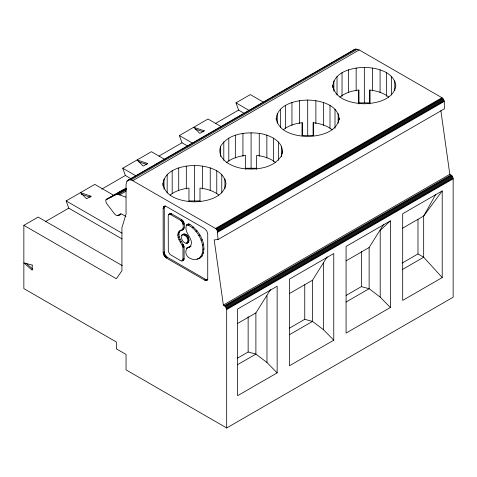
<?xml version="1.0" encoding="UTF-8"?>
<svg xmlns="http://www.w3.org/2000/svg" width="477" height="477" viewBox="0 0 477 477"><rect width="100%" height="100%" fill="white"/><g stroke="black" fill="none" stroke-linecap="round" stroke-linejoin="round"><path stroke-width="0.72" d="M302.191 135.927L302.191 122.684C295.496 123.525 288.615 125.409 283.32 129.774M313.228 135.927L313.228 122.684C319.924 123.525 326.805 125.409 332.099 129.774M358.811 103.974L358.811 89.998C352.109 90.839 345.229 92.723 339.934 97.087M369.842 103.974L369.842 89.998C376.538 90.839 383.425 92.723 388.719 97.087M163.158 208.3L164.07 206.273L166.288 206.487L204.603 228.608L206.815 230.946L207.733 234.034L207.733 278.276L206.815 280.303L204.603 280.082L166.288 257.968L164.07 255.624L163.158 252.542L163.158 208.3L164.267 207.656L165.185 205.629M186.346 225.657C183.43 233.611 196.566 240.48 189.16 247.426L187.044 247.843C181.457 257.586 196.351 263.835 202.159 255.97C207.519 244.558 199.595 230.85 189.918 224.423C188.707 223.486 186.865 224.375 186.346 225.657L188.069 224.148M182.297 260.836L182.983 259.315L182.983 247.515C181.367 242.328 174.183 235.555 180.091 230.522C186 230.868 185.332 222.169 181.749 219.706L171.696 213.899C170.337 213.052 168.178 214.298 168.232 215.902L168.315 251.546L169.973 254.426L180.634 260.675C181.999 261.521 184.158 260.275 184.098 258.671L184.098 246.871C182.572 241.708 175.602 235.477 180.801 230.206M187.026 243.127C191.987 235.757 176.096 229.759 182.929 241.386C191.671 249.405 190.079 230.105 182.226 234.815M198.796 258.695C209.069 249.537 197.955 227.982 186.954 224.792M182.208 230.105C184.056 227.451 183.526 222.33 180.634 220.35L170.581 214.543L168.924 214.382M162.955 183.645C165.125 169.49 182.411 165.763 194.479 165.441C206.547 165.763 223.832 169.49 226.003 183.645C223.832 197.794 206.547 201.527 194.479 201.843C182.411 201.527 165.125 197.794 162.955 183.645L162.955 185.857M220.642 146.242C215.956 159.443 232.257 167.2 242.936 168.536C256.501 170.14 273.649 168.321 281.543 155.663C286.236 142.468 269.928 134.711 259.25 133.375C245.685 131.771 228.537 133.59 220.642 146.242L220.642 156.575M276.189 119.745C276.743 104.648 295.376 100.259 307.707 100.069C320.043 100.259 338.676 104.648 339.23 119.745M332.803 85.58C334.973 71.431 352.259 67.698 364.327 67.382C376.395 67.698 393.68 71.431 395.85 85.58C393.68 99.729 376.395 103.461 364.327 103.783C352.259 103.461 334.973 99.729 332.803 85.58L332.803 87.798M339.23 118.266C337.066 132.421 319.775 136.148 307.707 136.47C295.639 136.148 278.359 132.421 276.189 118.266M302.191 122.684L302.191 135.557L313.228 135.557L313.669 134.192M226.688 427.958L226.688 309.567L225.573 306.693L223.343 305.059L214.197 239.895L217.995 239.555L444.457 108.81C443.848 105.286 445.601 100.116 441.958 97.713L359.199 49.936L355.854 49.042L354.471 49.465L128.009 180.217L126.942 181.2L126.047 184.545L126.047 214.143L121.921 227.684L121.927 270.817L116.352 278.747L23.85 225.341L23.85 288.591L116.352 341.997L116.352 348.818L126.047 354.417L126.047 369.86L226.688 427.958L453.15 297.213L453.15 178.815L452.035 175.947L449.805 174.314L440.867 110.616M169.424 214.602L170.033 213.738M126.161 188.153L106.365 199.41L105.733 200.239L106.258 202.999L114.259 213.553C115.905 216.319 119.286 215.866 121.468 213.917L125.934 216.475M123.567 189.941L124.199 189.113M435.793 194.306L423.671 216.039L423.671 257.222L442.215 277.572L402.695 300.391L402.695 213.738L442.215 190.919L442.215 277.572M237.379 323.597L255.893 312.906L270.548 289.557M289.432 293.546L312.507 280.22L327.162 256.87M383.776 224.184L369.126 247.533L346.046 260.859M442.215 190.919L423.671 216.039L402.606 228.203M390.377 220.851L380.205 230.385L380.205 297.135L390.377 307.504L346.075 333.077L346.075 246.43L390.377 220.851L390.377 307.504M183.341 234.171L181.683 235.316M353.409 50.455L354.471 49.465M170.086 195.147C175.381 190.782 182.262 188.898 188.964 188.063L188.964 201.3M226.7 162.46C231.995 158.096 238.882 156.212 245.577 155.371L245.577 169.347M187.735 247.533L191.086 246.132M23.85 225.341L38.172 217.071L122.321 265.653M122.082 238.941L68.766 208.157L66.142 200.918L94.786 184.384L114.057 195.51M131.163 178.809L125.379 175.47L122.762 168.232L151.406 151.698L164.893 159.485M187.777 146.123L181.993 142.784L179.376 135.546L208.02 119.011L221.507 126.799M244.391 113.437L238.613 110.098L235.99 102.859L250.312 94.589L263.805 102.382M45.768 221.435L68.766 208.157M101.75 189.119L125.379 175.47M159.002 156.062L181.993 142.784M215.616 123.376L238.613 110.098M126.942 181.2L355.854 49.042M128.009 180.217L129.392 179.787L131.002 179.948L357.47 49.197M131.002 179.948L132.737 180.682L359.199 49.936M105.977 199.732L123.811 189.435M110.831 197.293L112.101 196.56M113.377 195.826L114.653 195.087M119.107 192.517L120.383 191.778M106.365 199.41L115.512 194.926L126.339 188.677M115.512 194.926L126.304 189.035M116.752 194.55L118.141 194.544L126.417 189.763M118.141 194.544L119.638 194.914L126.006 191.235M117.604 215.634L120.788 213.791M118.314 215.461L120.86 213.988M163.575 206.732L164.69 206.088M163.259 207.423L164.374 206.779M168.548 214.728L170.522 213.589M169.973 214.286L171.088 213.642M170.581 214.543L171.696 213.899M180.634 220.35L181.749 219.706M181.242 220.791L182.357 220.147M181.809 221.394L182.924 220.75M182.297 222.103L183.412 221.459M182.673 222.878L183.788 222.24M182.906 223.671L184.021 223.027M182.983 224.417L184.098 223.779M186.579 225.138L188.552 223.999M188.004 224.697L189.119 224.053M188.612 224.953L189.727 224.309M188.803 225.066L189.918 224.423M182.983 228.537L184.098 227.893M178.875 231.494L179.99 230.85M182.894 229.234L184.009 228.59M182.625 229.771L183.74 229.127M178.1 233.044L179.215 232.4M177.838 235.054L178.953 234.41M192.458 227.732L193.573 227.088M178.1 237.373L179.215 236.729M182.929 234.601L184.044 233.957M183.746 234.684L184.861 234.04M184.623 235.054L185.738 234.41M185.505 235.698L186.62 235.054M178.875 239.812L179.99 239.168M186.322 236.562L187.437 235.918M195.868 231.333L196.983 230.689M187.026 237.588L188.141 236.944M180.091 242.191L181.206 241.547M163.158 252.542L164.267 251.898L164.267 207.656M187.562 238.709L188.677 238.071M163.259 253.537L164.374 252.893L164.267 251.898M187.902 239.853L189.017 239.21M163.575 254.593L164.69 253.949L164.374 252.893M188.016 240.933L189.13 240.289M182.208 245.047L183.323 244.409M164.07 255.624L165.185 254.98L167.403 257.324L205.718 279.444L207.93 279.659L206.815 280.303M187.902 241.881L189.017 241.237M198.796 235.614L199.911 234.97M186.322 243.348L188.141 242.483M187.562 242.632L188.677 241.988M182.625 245.87L183.74 245.232M164.72 256.578L165.835 255.934M182.894 246.716L184.009 246.072M165.477 257.371L166.592 256.727M132.737 180.682L215.497 228.465L441.958 97.713M182.983 247.515L184.098 246.871M215.497 228.465L216.057 228.871L442.519 98.125M166.288 257.968L167.403 257.324M216.057 228.871L216.582 229.419L443.044 98.667M216.582 229.419L217.035 230.069L443.497 99.323M186.62 248.177L188.159 247.199M186.358 248.714L187.473 248.07M201.044 240.289L202.159 239.651M217.995 239.555L217.393 230.779L443.854 100.033M189.16 247.426L190.275 246.782M217.625 231.512L444.087 100.766M217.721 232.21L444.182 101.464M202.457 245.041L203.572 244.397M182.983 259.315L184.098 258.671M182.906 259.971L184.021 259.327M181.809 260.985L183.788 259.846M202.934 249.543L204.049 248.899M202.457 253.49L203.572 252.846M201.044 256.614L202.159 255.97M204.603 280.082L205.718 279.444M205.414 280.428L206.529 279.784M206.165 280.506L207.28 279.862M223.343 305.059L449.805 174.314M224.458 305.703L450.92 174.958M225.037 306.127L451.498 175.381M225.573 306.693L452.035 175.947M226.032 307.367L452.5 176.621M226.39 308.106L452.852 177.361M226.611 308.857L453.072 178.106M226.688 309.567L453.15 178.815M237.343 358.239L248.141 352.002L255.893 354.089L266.977 362.508L277.143 372.877L237.624 395.695L237.624 309.042L277.143 286.224L277.143 372.877M289.509 328.116L304.755 319.316L312.507 321.403L323.591 329.822L333.763 340.19L289.461 365.764L289.461 279.117L333.763 253.537L333.763 340.19M346.123 295.43L361.369 286.629L369.126 288.716L380.205 297.135M402.105 263.107L417.989 253.943L423.671 257.222L402.606 269.386M237.379 364.774L255.893 354.089L255.893 312.906M289.432 334.729L312.507 321.403L312.507 280.22M346.046 302.042L369.126 288.716L369.126 247.533M196.983 258.957L199.911 258.051M183.412 260.192L182.357 260.287M181.206 229.884L183.323 229.461M358.364 101.506L358.811 102.871L369.842 102.871L369.842 89.998M245.577 168.244L256.608 168.244M188.964 200.93L199.994 200.93M186.62 242.62L187.437 242.704M195.111 129.034L203.59 131.861M138.497 161.721L146.976 164.547M81.173 194.175L90.356 197.239M119.638 194.914L125.886 197.114M235.99 102.859L249.483 110.646M179.376 135.546L192.869 143.333M122.762 168.232L135.611 175.649M66.142 200.918L122.034 233.187M275.485 162.46C270.191 158.096 263.31 156.212 256.608 155.371L256.608 169.347M218.871 195.147C213.577 190.782 206.69 188.898 199.994 188.063L199.994 201.3M26.08 263.197L32.764 269.129M217.035 230.069L217.393 230.779M164.69 253.949L165.185 254.98M417.989 219.378L417.989 253.943M394.777 80.869L394.777 90.463M391.623 76.481L391.623 94.929M386.614 72.713L386.614 96.324M380.086 69.821L380.086 92.693M372.483 68.002L372.483 90.874M364.327 67.382L364.327 102.799M361.369 251.331L361.369 286.629M358.811 89.998L358.811 102.871M356.164 68.002L356.164 90.874M348.562 69.821L348.562 92.693M342.033 72.713L342.033 96.324M338.157 113.556L338.157 123.149M337.024 76.481L337.024 94.929M335.009 109.167L335.009 128.355M333.876 80.869L333.876 91.202M330.001 105.399L330.001 128.271M323.591 263.071L323.591 329.822M323.472 102.507L323.472 125.379M315.869 100.689L315.869 123.561M313.228 122.684L313.228 135.557M307.707 100.069L307.707 135.486M304.755 284.751L304.755 319.316M299.55 100.689L299.55 123.561M291.948 102.507L291.948 125.379M285.419 105.399L285.419 128.271M282.617 150.953L282.617 153.171M281.543 146.242L281.543 156.575M280.41 109.167L280.41 127.615M278.395 141.854L278.395 160.302M277.262 113.556L277.262 123.149M273.381 138.086L273.381 161.697M266.977 295.758L266.977 362.508M266.858 135.194L266.858 158.066M259.25 133.375L259.25 156.247M251.093 132.755L251.093 168.172M248.141 316.704L248.141 352.002M242.936 133.375L242.936 156.247M235.334 135.194L235.334 158.066M228.805 138.086L228.805 160.958M224.923 178.935L224.923 188.522M223.796 141.854L223.796 160.302M221.775 174.54L221.775 192.988M216.767 170.772L216.767 193.644M210.238 167.88L210.238 190.752M202.636 166.062L202.636 188.934M194.479 165.441L194.479 200.859M186.316 166.062L186.316 188.934M178.714 167.88L178.714 190.752M172.185 170.772L172.185 193.644M167.177 174.54L167.177 192.988M164.028 178.935L164.028 189.262M91.065 196.184L86.587 198.772L80.464 192.654L91.065 196.184M147.679 163.498L143.201 166.085L137.084 159.968L147.679 163.498M204.299 130.811L199.815 133.399L193.698 127.281L204.299 130.811M32.209 265.093L23.85 262.851L32.209 270.262L32.209 265.093"/></g></svg>
